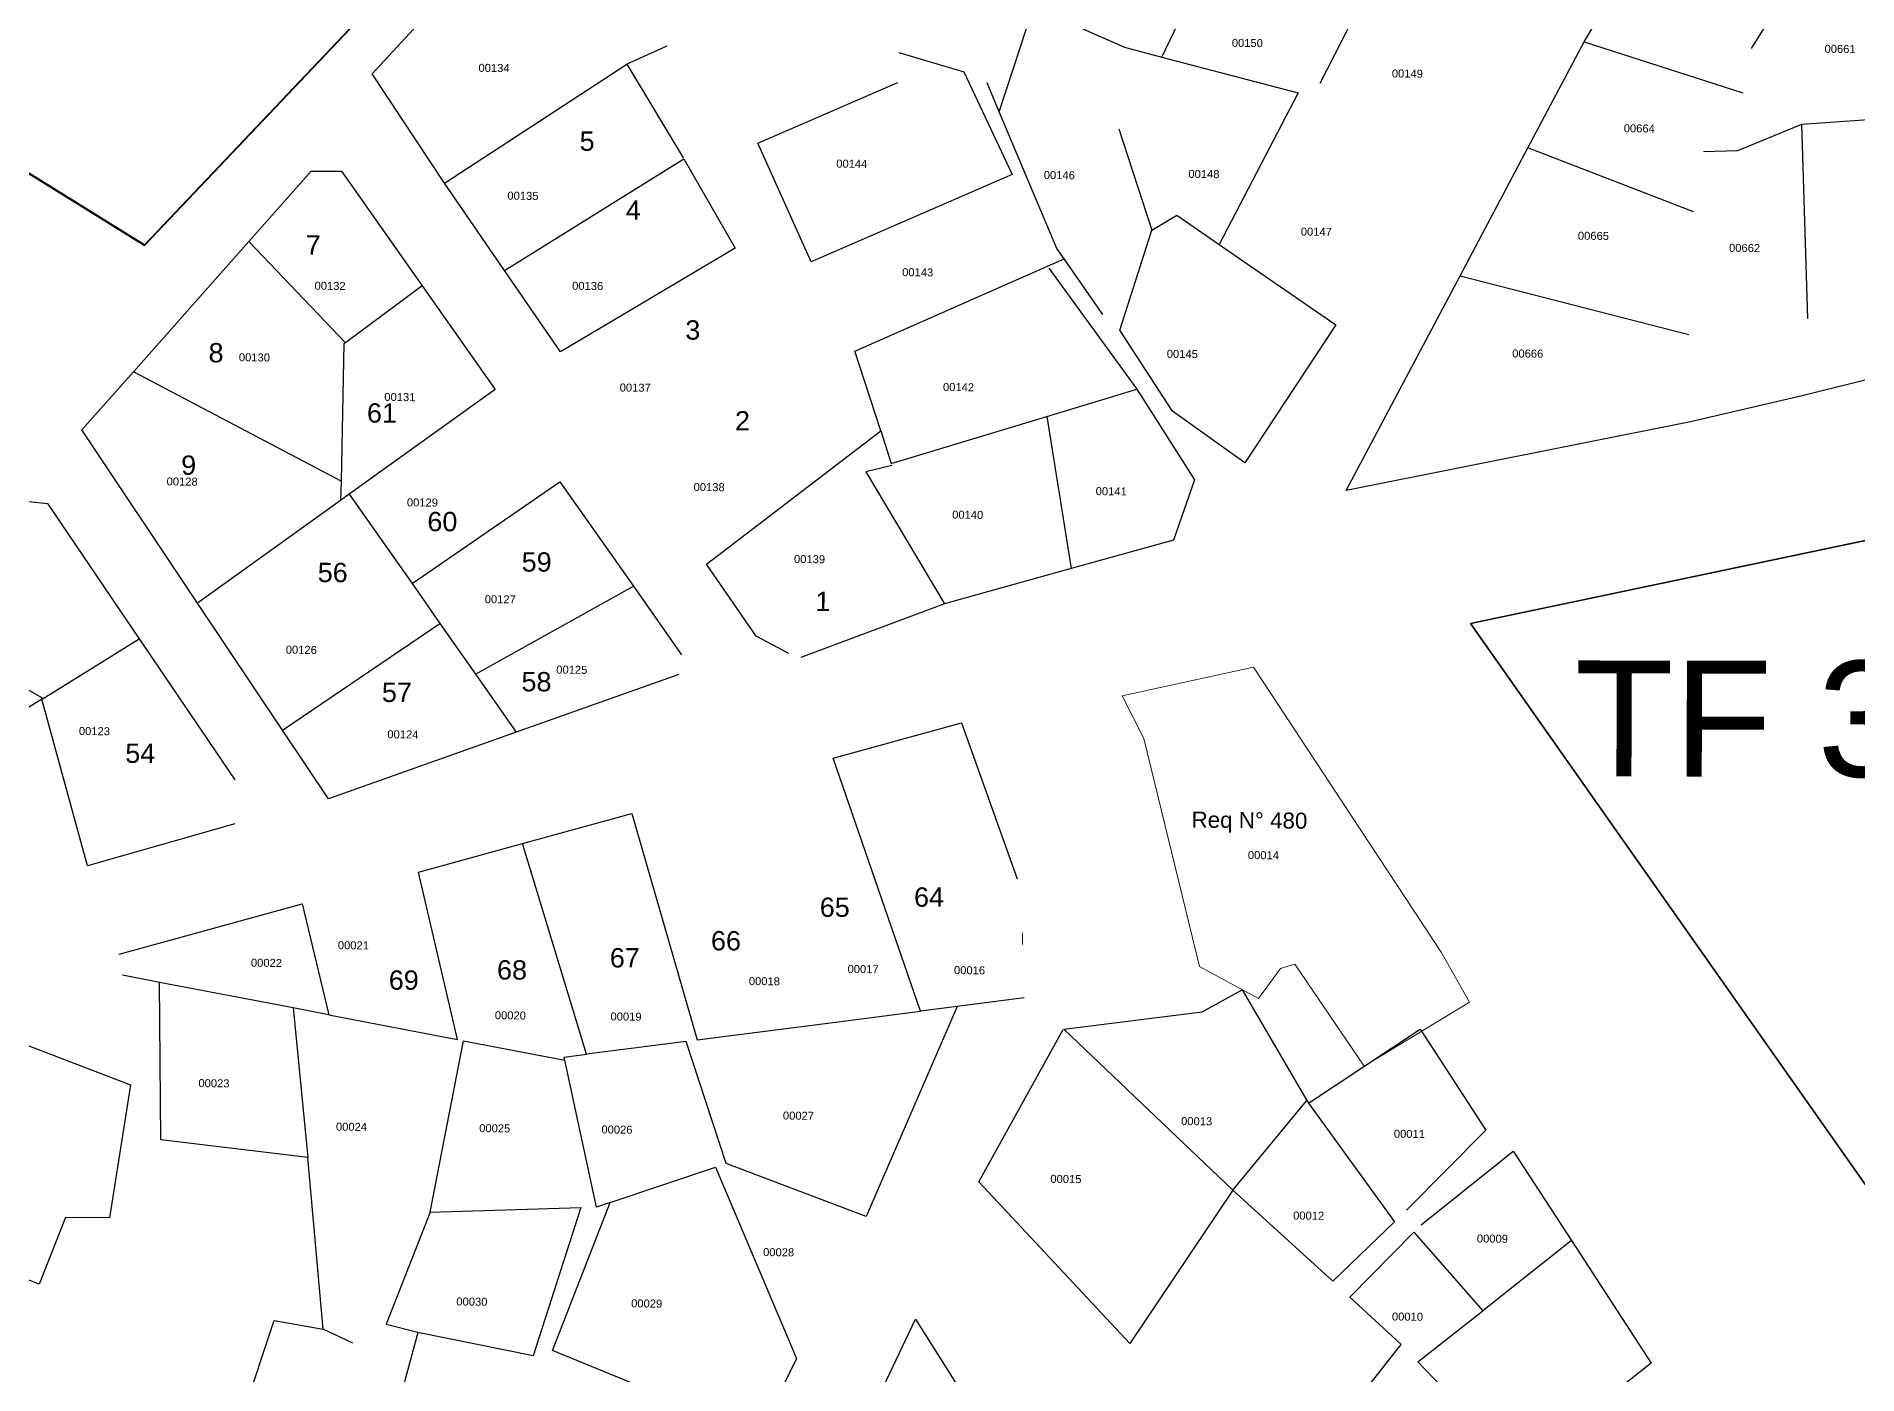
# Model space of a CAD drawing. Header units: metres. Extents: x 0 to 1324930, y 0 to 1631912.
# Drawn here: x 254248.5 to 254476.1, y 1627975 to 1628142.3 of the extents above; entities that cross this region are included whole.
import ezdxf
from ezdxf.enums import TextEntityAlignment as Align

# ---------------------------------------------------------------- set-up
doc = ezdxf.new("R2010")
doc.units = ezdxf.units.M
doc.header["$MEASUREMENT"] = 0
for name, color, linetype, lineweight in [('Limites des CA Rufisque', 5, 'Continuous', 53), ('Numero_TF', 7, 'Continuous', 0), ('Régularisation', 1, 'Continuous', 40), ('Réquisition', 240, 'Continuous', 0)]:
    doc.layers.add(name, color=color, linetype=linetype, lineweight=lineweight)
for name, color, linetype in [('limites_parcelles', 7, 'Continuous'), ('limites_sections', 7, 'Continuous'), ('limites_tf', 7, 'Continuous'), ('numero_lot', 7, 'Continuous'), ('numero_parcelle', 7, 'Continuous')]:
    doc.layers.add(name, color=color, linetype=linetype)
doc.styles.add('Style-Arial', font='arial.ttf')
doc.styles.add('style1', font='')
doc.styles.get('style1').set_extended_font_data('Times New Roman', bold=True)

msp = doc.modelspace()

# ---------------------------------------------------------------- linework, layer by layer
at = {"layer": 'Limites des CA Rufisque', "color": 1, "linetype": 'Continuous', "lineweight": 70, "extrusion": (4.73613e-08, -2.66677e-08, 1), "elevation": -0.03131, "flags": 128}
msp.add_lwpolyline([(254254.3961, 1628625.9535), (254251.15707, 1628819.12302), (254244.95067, 1628605.35724), (254530.9595, 1628477.75489), (254381.88501, 1628242.49828), (254651.87611, 1628047.60303), (254702.8976, 1628149.646), (254714.8038, 1628163.1398), (254729.8851, 1628173.8554), (254741.93776, 1628179.52722), (254745.58243, 1628185.08964), (254773.63346, 1628185.31333), (254773.9383, 1628185.3648), (255059.3394, 1628190.3528), (254884.8597, 1628290.4389), (254820.169, 1628325.7609), (254650.3061, 1628426.1705), (254597.1248, 1628455.9362), (254528.9207, 1628489.0054), (254260.5899, 1628602.7607), (254249.1013, 1628608.8357), (254254.3961, 1628625.9535)], close=True, dxfattribs=at)
at = {"layer": 'limites_parcelles'}
for p, q in [((254290.50422, 1628137.58147), (254310.79336, 1628159.6292)), ((254441.94181, 1628141.58798), (254451.48722, 1628157.62231)), ((254389.16121, 1628139.68388), (254394.21825, 1628150.19559)), ((254415.5478, 1628149.4048), (254408.93232, 1628136.38634)), ((254467.55108, 1628148.40502), (254462.83695, 1628140.75936)), ((254368.8589, 1628132.85825), (254373.14997, 1628145.92826)), ((254373.14997, 1628145.92826), (254384.49184, 1628140.92765)), ((254327.29902, 1628141.03902), (254322.30979, 1628138.80862)), ((254384.49184, 1628140.92765), (254389.16121, 1628139.68388)), ((254434.93024, 1628128.36754), (254441.94181, 1628141.58798)), ((254441.94181, 1628141.58798), (254461.78468, 1628135.22097)), ((254299.54267, 1628123.94722), (254322.30979, 1628138.80862)), ((254322.30979, 1628138.80862), (254329.36393, 1628127.11714)), ((254356.3261, 1628140.27314), (254364.41979, 1628137.82644)), ((254389.16121, 1628139.68388), (254406.1987, 1628135.204)), ((254299.54267, 1628123.94722), (254290.50422, 1628137.58147)), ((254338.70067, 1628128.94407), (254356.18431, 1628136.52841)), ((254364.41979, 1628137.82644), (254370.46597, 1628125.01306)), ((254368.8589, 1628132.85825), (254367.34192, 1628136.46031)), ((254406.1987, 1628135.204), (254396.33928, 1628116.27463)), ((254376.05948, 1628115.76054), (254368.8589, 1628132.85825)), ((254469.16148, 1628131.28913), (254495.20602, 1628133.20217)), ((254383.81735, 1628130.71702), (254387.90657, 1628118.0463)), ((254461.15415, 1628128.02169), (254469.16148, 1628131.28913)), ((254469.8808, 1628107.00338), (254469.16148, 1628131.28913)), ((254307.04271, 1628113.02629), (254329.44089, 1628126.97222)), ((254329.44089, 1628126.97222), (254335.87048, 1628115.8198)), ((254345.34381, 1628114.09711), (254338.70067, 1628128.94407)), ((254426.43694, 1628112.35065), (254434.93024, 1628128.36754)), ((254455.62924, 1628120.36781), (254434.93024, 1628128.36754)), ((254456.86839, 1628127.87488), (254461.15415, 1628128.02169)), ((254275.09134, 1628116.65436), (254282.8865, 1628125.44313)), ((254282.8865, 1628125.44313), (254286.67007, 1628125.4364)), ((254286.67007, 1628125.4364), (254296.75986, 1628111.08521)), ((254370.46597, 1628125.01306), (254345.34381, 1628114.09711)), ((254299.54321, 1628123.9464), (254299.54267, 1628123.94722)), ((254307.04271, 1628113.02629), (254299.54321, 1628123.9464)), ((254383.93668, 1628105.554), (254387.90657, 1628118.0463)), ((254387.90657, 1628118.0463), (254391.03718, 1628119.93253)), ((254391.03718, 1628119.93253), (254396.33928, 1628116.27463)), ((254260.65192, 1628100.36813), (254275.09134, 1628116.65436)), ((254275.09134, 1628116.65436), (254287.17231, 1628103.99888)), ((254335.87048, 1628115.8198), (254314.03201, 1628102.86959)), ((254376.95026, 1628114.48231), (254376.05948, 1628115.76054)), ((254396.33928, 1628116.27463), (254410.91528, 1628106.23957)), ((254350.79512, 1628102.93617), (254376.95026, 1628114.48231)), ((254375.06577, 1628113.29621), (254386.0663, 1628098.17607)), ((254381.79744, 1628107.52681), (254376.95026, 1628114.48231)), ((254296.75986, 1628111.08521), (254287.17231, 1628103.99888)), ((254296.75986, 1628111.08521), (254305.858, 1628098.14499)), ((254314.03201, 1628102.86959), (254307.04271, 1628113.02629)), ((254412.2104, 1628085.51439), (254426.43694, 1628112.35065)), ((254426.43694, 1628112.35065), (254455.02279, 1628105.00289)), ((254390.50134, 1628095.42701), (254383.93668, 1628105.554)), ((254410.91528, 1628106.23957), (254399.54349, 1628088.99234)), ((254286.95017, 1628103.83469), (254286.60382, 1628086.69271)), ((254287.17231, 1628103.99888), (254286.95017, 1628103.83469)), ((254354.04639, 1628092.96411), (254350.79512, 1628102.93617)), ((254254.20108, 1628093.09233), (254260.65192, 1628100.36813)), ((254286.60382, 1628086.69271), (254260.65192, 1628100.36813)), ((254479.05673, 1628099.81562), (254469.20733, 1628097.37187)), ((254305.858, 1628098.14499), (254287.64068, 1628085.0603)), ((254374.78671, 1628094.77932), (254386.0663, 1628098.17607)), ((254386.0663, 1628098.17607), (254393.27554, 1628086.86074)), ((254469.20733, 1628097.37187), (254455.23506, 1628094.10538)), ((254399.54349, 1628088.99234), (254390.50134, 1628095.42701)), ((254268.68885, 1628071.4364), (254254.20108, 1628093.09233)), ((254332.26573, 1628076.33273), (254354.04639, 1628092.96411)), ((254354.04639, 1628092.96411), (254355.36608, 1628088.91648)), ((254355.36608, 1628088.91648), (254374.78671, 1628094.77932)), ((254374.78671, 1628094.77932), (254377.86085, 1628075.76903)), ((254455.23506, 1628094.10538), (254412.2104, 1628085.51439)), ((254355.45248, 1628088.65572), (254352.19834, 1628087.86039)), ((254286.60382, 1628086.69271), (254286.55507, 1628084.27989)), ((254295.47755, 1628073.88863), (254313.96448, 1628086.60606)), ((254313.96448, 1628086.60606), (254323.13964, 1628073.55952)), ((254352.19834, 1628087.86039), (254361.99478, 1628071.37663)), ((254393.27554, 1628086.86074), (254390.63676, 1628079.30791)), ((254242.97039, 1628084.62819), (254249.92816, 1628083.88226)), ((254249.92816, 1628083.88226), (254261.37439, 1628066.99983)), ((254286.55507, 1628084.27989), (254268.68885, 1628071.4364)), ((254287.64068, 1628085.0603), (254286.55507, 1628084.27989)), ((254287.64068, 1628085.0603), (254295.47755, 1628073.88863)), ((254390.63676, 1628079.30791), (254377.86085, 1628075.76903)), ((254338.46558, 1628067.30672), (254332.26573, 1628076.33273)), ((254377.86085, 1628075.76903), (254361.99478, 1628071.37663)), ((254295.47755, 1628073.88863), (254298.96273, 1628068.91164)), ((254303.40105, 1628062.58168), (254323.13964, 1628073.55952)), ((254323.13964, 1628073.55952), (254329.15693, 1628064.99714)), ((254249.38214, 1628059.53668), (254229.83793, 1628070.5596)), ((254279.29717, 1628055.57858), (254268.68885, 1628071.4364)), ((254361.99478, 1628071.37663), (254344.05904, 1628064.66177)), ((254279.29717, 1628055.57858), (254298.96273, 1628068.91164)), ((254298.96273, 1628068.91164), (254303.40105, 1628062.58168)), ((254249.38214, 1628059.53668), (254261.37439, 1628066.99983)), ((254261.37439, 1628066.99983), (254273.35011, 1628049.35395)), ((254342.56386, 1628065.15668), (254338.46558, 1628067.30672)), ((254303.40105, 1628062.58168), (254308.49403, 1628055.30465)), ((254328.82436, 1628062.52681), (254308.49403, 1628055.30465)), ((254249.21869, 1628059.43497), (254222.87927, 1628043.03552)), ((254249.21869, 1628059.43497), (254249.38214, 1628059.53668)), ((254254.92465, 1628038.63438), (254249.21869, 1628059.43497)), ((254348.09051, 1628052.07802), (254364.13998, 1628056.47975)), ((254364.13998, 1628056.47975), (254371.10305, 1628036.99925)), ((254285.04413, 1628046.97806), (254279.29717, 1628055.57858)), ((254308.49403, 1628055.30465), (254285.04413, 1628046.97806)), ((254359.00861, 1628020.45791), (254348.09051, 1628052.07802)), ((254309.29941, 1628041.42362), (254322.95403, 1628045.17328)), ((254322.95403, 1628045.17328), (254331.11756, 1628016.8687)), ((254273.34032, 1628043.85232), (254254.92465, 1628038.63438)), ((254296.27248, 1628037.84659), (254309.29941, 1628041.42362)), ((254317.28304, 1628015.07873), (254309.29941, 1628041.42362)), ((254301.17707, 1628016.90265), (254296.27248, 1628037.84659)), ((254258.86231, 1628027.57582), (254281.74876, 1628033.85718)), ((254281.74876, 1628033.85718), (254285.07336, 1628020.00063)), ((254263.90405, 1628024.05352), (254259.29198, 1628024.9497)), ((254264.07174, 1628004.37276), (254263.90405, 1628024.05352)), ((254280.606, 1628020.85795), (254263.90405, 1628024.05352)), ((254371.95493, 1628022.12398), (254363.61367, 1628021.04814)), ((254394.23246, 1628020.36689), (254399.22892, 1628023.14221)), ((254399.22892, 1628023.14221), (254407.29508, 1628009.28735)), ((254280.606, 1628020.85795), (254282.43908, 1628002.16061)), ((254285.07336, 1628020.00063), (254280.606, 1628020.85795)), ((254285.07336, 1628020.00063), (254301.17707, 1628016.90265)), ((254347.44284, 1628018.96311), (254359.00861, 1628020.45791)), ((254363.61367, 1628021.04814), (254352.21623, 1627994.80528)), ((254363.61367, 1628021.04814), (254359.00861, 1628020.45791)), ((254376.93803, 1628018.1964), (254394.23246, 1628020.36689)), ((254239.54337, 1628019.19362), (254260.31007, 1628011.27099)), ((254331.11756, 1628016.8687), (254347.44284, 1628018.96311)), ((254366.3062, 1627999.12363), (254376.8608, 1628018.18689)), ((254398.04983, 1627998.08267), (254376.93803, 1628018.1964)), ((254407.48953, 1628008.95335), (254421.46279, 1628018.20409)), ((254421.46279, 1628018.20409), (254429.64458, 1628005.59365)), ((254297.74122, 1627995.34615), (254301.90072, 1628016.76623)), ((254301.90072, 1628016.76623), (254314.58785, 1628014.32982)), ((254329.72734, 1628016.68779), (254317.28304, 1628015.07873)), ((254334.73853, 1628001.40939), (254329.72734, 1628016.68779)), ((254314.50263, 1628014.72655), (254317.28304, 1628015.07873)), ((254314.58785, 1628014.32982), (254314.50263, 1628014.72655)), ((254318.53276, 1627995.96551), (254314.58785, 1628014.32982)), ((254260.31007, 1628011.27099), (254257.65515, 1627994.64529)), ((254398.04983, 1627998.08267), (254407.29508, 1628009.28735)), ((254407.29508, 1628009.28735), (254407.48953, 1628008.95335)), ((254407.48953, 1628008.95335), (254418.25411, 1627994.12801)), ((254248.88602, 1627986.3505), (254194.67883, 1628007.22769)), ((254282.43908, 1628002.16061), (254264.07174, 1628004.37276)), ((254429.64458, 1628005.59365), (254419.75277, 1627995.5828)), ((254282.45489, 1628002.15871), (254282.43908, 1628002.16061)), ((254284.38577, 1627980.71815), (254282.45489, 1628002.15871)), ((254421.56411, 1627993.765), (254433.0953, 1628002.95252)), ((254433.0953, 1628002.95252), (254440.36273, 1627991.79151)), ((254320.25517, 1627996.54481), (254333.40576, 1628000.96776)), ((254333.40576, 1628000.96776), (254343.50748, 1627977.04175)), ((254352.21623, 1627994.80528), (254334.73853, 1628001.40939)), ((254385.17861, 1627978.94631), (254366.3062, 1627999.12363)), ((254398.04983, 1627998.08267), (254385.17861, 1627978.94631)), ((254410.52896, 1627986.7097), (254398.04983, 1627998.08267)), ((254297.74122, 1627995.34615), (254292.24365, 1627981.36051)), ((254297.74122, 1627995.34615), (254316.56365, 1627995.9111)), ((254316.56365, 1627995.9111), (254310.62368, 1627977.3898)), ((254313.02819, 1627978.04186), (254320.25517, 1627996.54481)), ((254320.25517, 1627996.54481), (254318.53276, 1627995.96551)), ((254252.18248, 1627994.65502), (254248.88602, 1627986.3505)), ((254257.65515, 1627994.64529), (254252.18248, 1627994.65502)), ((254418.25411, 1627994.12801), (254410.52896, 1627986.7097)), ((254412.65855, 1627984.7369), (254420.65518, 1627992.84003)), ((254420.65518, 1627992.84003), (254429.26663, 1627983.02791)), ((254440.36273, 1627991.79151), (254429.26663, 1627983.02791)), ((254440.36273, 1627991.79151), (254450.33498, 1627976.47534)), ((254419.06658, 1627978.79917), (254412.65855, 1627984.7369)), ((254270.77694, 1627959.29557), (254278.24905, 1627981.81974)), ((254278.24905, 1627981.81974), (254284.38577, 1627980.71815)), ((254292.24365, 1627981.36051), (254296.20885, 1627980.3593)), ((254348.13984, 1627960.4224), (254358.38032, 1627981.95714)), ((254358.38032, 1627981.95714), (254371.02757, 1627961.99358)), ((254421.16685, 1627976.62373), (254429.26663, 1627983.02791)), ((254288.08901, 1627978.95489), (254284.38577, 1627980.71815)), ((254296.19361, 1627980.30251), (254290.01949, 1627957.29234)), ((254296.20885, 1627980.3593), (254296.19361, 1627980.30251)), ((254310.62368, 1627977.3898), (254296.19361, 1627980.30251)), ((254338.81892, 1627967.4946), (254313.02819, 1627978.04186)), ((254343.50748, 1627977.04175), (254338.81892, 1627967.4946)), ((254407.52574, 1627964.18724), (254419.06658, 1627978.79917)), ((254432.2077, 1627965.17611), (254421.16685, 1627976.62373)), ((254450.33498, 1627976.47534), (254433.78769, 1627963.5228))]:
    msp.add_line(p, q, dxfattribs=at)
at = {"layer": 'limites_sections', "color": 112, "linetype": 'Continuous', "lineweight": 40, "extrusion": (8.39025e-08, 1.87893e-07, 1), "elevation": 0.32732, "flags": 128}
msp.add_lwpolyline([(254262.03261, 1628116.19268), (254166.41826, 1628175.61859), (254127.46815, 1628196.62724), (254111.3613, 1628174.17081), (254032.48387, 1628219.15291), (253942.25835, 1628268.6873), (253897.9434, 1628292.24873), (253879.12759, 1628301.60979), (253837.10318, 1628319.10065), (253836.32341, 1628343.15576), (253766.75744, 1628373.2026), (253736.00732, 1628381.87538), (253797.54557, 1628539.69914), (253857.92109, 1628652.65223), (253891.31746, 1628762.51784), (253949.11819, 1628726.58373), (253998.55698, 1628699.30707), (254169.03575, 1628626.00115), (254244.31396, 1628604.77554), (254450.41717, 1628512.2488), (254530.32279, 1628477.17319), (254381.88501, 1628242.49828), (254262.03261, 1628116.19268)], close=True, dxfattribs=at)
at = {"layer": 'limites_sections', "color": 112, "lineweight": 40, "extrusion": (3.13226e-08, -1.22909e-08, 1), "elevation": -0.01207, "flags": 128}
msp.add_lwpolyline([(254381.88501, 1628242.49828), (254651.87611, 1628047.60303), (254649.15134, 1628042.15348), (254282.05672, 1627781.84877), (254258.71294, 1627753.64224), (254158.40289, 1627667.71999), (254016.92288, 1627730.1281), (253789.71707, 1627795.71888), (253560.79306, 1627891.44223), (253461.17819, 1627935.95099), (253423.02777, 1627967.74297), (253305.37539, 1628033.50285), (253374.26849, 1628101.94024), (253388.28287, 1628177.21207), (253454.03286, 1628268.7428), (253456.85853, 1628379.83858), (253454.87949, 1628458.45481), (253488.58964, 1628500.41443), (253582.98829, 1628458.10249), (253644.43714, 1628425.9811), (253736.00732, 1628381.87538), (253766.75744, 1628373.2026), (253836.32341, 1628343.15576), (253837.10318, 1628319.10065), (253879.12759, 1628301.60979), (253897.9434, 1628292.24873), (253942.25835, 1628268.6873), (254032.48387, 1628219.15291), (254111.3613, 1628174.17081), (254127.46815, 1628196.62724), (254166.41826, 1628175.61859), (254262.03261, 1628116.19268), (254381.88501, 1628242.49828)], close=True, dxfattribs=at)
at = {"layer": 'limites_sections', "color": 112, "linetype": 'Continuous', "lineweight": 40, "extrusion": (3.06795e-07, 1.19366e-07, 1), "elevation": 0.27263, "flags": 128}
msp.add_lwpolyline([(254530.32279, 1628477.17319), (254534.96035, 1628486.07704), (254597.1248, 1628455.9362), (254650.3061, 1628426.1705), (254820.169, 1628325.7609), (254884.8597, 1628290.4389), (255059.3394, 1628190.3528), (254773.9383, 1628185.3648), (254773.32025, 1628185.26045), (254745.58243, 1628185.08964), (254741.93776, 1628179.52722), (254729.8851, 1628173.8554), (254714.8038, 1628163.1398), (254702.8976, 1628149.646), (254651.87611, 1628047.60303), (254381.88501, 1628242.49828), (254530.32279, 1628477.17319)], close=True, dxfattribs=at)
at = {"layer": 'limites_tf', "color": 5, "linetype": 'Continuous', "lineweight": 30, "flags": 128}
for points in [[(254586.98634, 1628092.65902), (254648.28905, 1628049.75841), (254641.39154, 1628036.58057), (254513.41081, 1627947.13131), (254427.76307, 1628068.90868), (254548.49699, 1628094.28144), (254574.46861, 1628076.90023), (254586.98634, 1628092.65902)], [(254427.76307, 1628068.90868), (254493.32755, 1627975.71769), (254507.82478, 1628040.78509), (254525.06278, 1628089.35233), (254523.44766, 1628089.01042), (254523.44715, 1628089.01287), (254427.76307, 1628068.90868)]]:
    msp.add_lwpolyline(points, close=True, dxfattribs=at)
at = {"layer": 'limites_tf', "color": 7, "linetype": 'Continuous', "lineweight": 30, "flags": 128}
msp.add_lwpolyline([(254427.76307, 1628068.90868), (254493.32718, 1627975.72478), (254507.82148, 1628040.78923), (254525.05697, 1628089.35448), (254523.44194, 1628089.01253), (254523.44143, 1628089.01498), (254427.76307, 1628068.90868)], close=True, dxfattribs=at)
at = {"layer": 'Régularisation', "color": 10, "linetype": 'Continuous', "lineweight": 13}
msp.add_line((254371.76526, 1628028.78265), (254371.78215, 1628030.25201), dxfattribs=at)
at = {"layer": 'Réquisition', "color": 3, "linetype": 'Continuous', "lineweight": 13, "flags": 128}
msp.add_lwpolyline([(254384.22395, 1628059.87481), (254400.63234, 1628063.45225), (254424.08094, 1628027.84213), (254427.60093, 1628021.60231), (254414.47616, 1628013.57872), (254405.77461, 1628026.32783), (254403.9838, 1628025.78461), (254401.27115, 1628022.03491), (254393.89757, 1628026.03286), (254386.94142, 1628054.54614), (254384.22395, 1628059.87481)], dxfattribs=at)

# ---------------------------------------------------------------- texts
at = {"layer": 'numero_lot', "color": 7, "lineweight": 13, "char_height": 2.413, "attachment_point": 1, "rotation": 359.898128, "line_spacing_factor": 0.72, "style": 'style1'}
for s, insert in [('\\fArial|b0|i0|c00|p39;5', (254316.42123, 1628130.39377)), ('\\fArial|b0|i0|c00|p39;4', (254322.18166, 1628121.76884)), ('\\fArial|b0|i0|c00|p39;7', (254282.19655, 1628117.41926)), ('\\fArial|b0|i0|c00|p39;3', (254329.62955, 1628106.79324)), ('\\fArial|b0|i0|c00|p39;8', (254270.0548, 1628103.95206)), ('\\fArial|b0|i0|c00|p39;61', (254289.84785, 1628096.427)), ('\\fArial|b0|i0|c00|p39;2', (254335.83814, 1628095.44708)), ('\\fArial|b0|i0|c00|p39;9', (254266.63231, 1628089.90261)), ('\\fArial|b0|i0|c00|p39;60', (254297.39802, 1628082.85075)), ('\\fArial|b0|i0|c00|p39;59', (254309.18054, 1628077.80302)), ('\\fArial|b0|i0|c00|p39;56', (254283.69687, 1628076.48813)), ('\\fArial|b0|i0|c00|p39;1', (254345.87728, 1628072.87235)), ('\\fArial|b0|i0|c00|p39;57', (254291.71101, 1628061.51152)), ('\\fArial|b0|i0|c00|p39;58', (254309.15393, 1628062.84072)), ('\\fArial|b0|i0|c00|p39;54', (254259.64761, 1628053.89684)), ('\\fArial|b0|i0|c00|p39;64', (254358.21123, 1628035.93074)), ('\\fArial|b0|i0|c00|p39;65', (254346.43092, 1628034.65625)), ('\\fArial|b0|i0|c00|p39;66', (254332.83344, 1628030.47025)), ('\\fArial|b0|i0|c00|p39;68', (254306.09987, 1628026.82578)), ('\\fArial|b0|i0|c00|p39;67', (254320.19322, 1628028.34132)), ('\\fArial|b0|i0|c00|p39;69', (254292.57227, 1628025.5544))]:
    msp.add_mtext(s, dxfattribs=dict(at, insert=insert))
at = {"layer": 'numero_parcelle', "color": 5, "lineweight": 0, "style": 'Style-Arial'}
for s, p in [('00150', (254397.92475, 1628141.97205)), ('00661', (254471.9918, 1628141.2296)), ('00134', (254303.78767, 1628138.8525)), ('00149', (254417.92074, 1628138.14649)), ('00664', (254446.9016, 1628131.29705)), ('00144', (254348.49692, 1628126.87897)), ('00146', (254374.43046, 1628125.45614)), ('00148', (254392.49732, 1628125.59502)), ('00135', (254307.39711, 1628122.87355)), ('00147', (254406.54539, 1628118.38079)), ('00665', (254441.17163, 1628117.87203)), ('00662', (254460.05949, 1628116.35797)), ('00143', (254356.73021, 1628113.31655)), ('00132', (254283.3012, 1628111.62285)), ('00136', (254315.49036, 1628111.61337)), ('00130', (254273.84613, 1628102.68345)), ('00145', (254389.79762, 1628103.10873)), ('00666', (254432.96239, 1628103.15743)), ('00131', (254292.02368, 1628097.72661)), ('00137', (254321.43331, 1628098.89672)), ('00142', (254361.83484, 1628098.9653)), ('00128', (254264.81464, 1628087.16599)), ('00138', (254330.66397, 1628086.4742)), ('00141', (254380.91308, 1628085.94631)), ('00129', (254294.84141, 1628084.54977)), ('00140', (254362.98109, 1628083.01223)), ('00139', (254343.21513, 1628077.46796)), ('00127', (254304.56816, 1628072.45073)), ('00126', (254279.70298, 1628066.13833)), ('00125', (254313.50837, 1628063.64676)), ('00123', (254253.853, 1628055.97427)), ('00124', (254292.40195, 1628055.5693)), ('00014', (254399.93481, 1628040.47166)), ('00021', (254286.2152, 1628029.20649)), ('00022', (254275.35299, 1628027.01984)), ('00018', (254337.57237, 1628024.72279)), ('00017', (254349.9056, 1628026.23662)), ('00016', (254363.20683, 1628026.09689)), ('00020', (254305.83097, 1628020.45471)), ('00019', (254320.28169, 1628020.3029)), ('00023', (254268.78987, 1628011.96946)), ('00024', (254285.97697, 1628006.53001)), ('00025', (254303.87617, 1628006.34196)), ('00026', (254319.14796, 1628006.18153)), ('00027', (254341.83004, 1628007.91532)), ('00013', (254391.58479, 1628007.22828)), ('00011', (254418.17357, 1628005.64527)), ('00015', (254375.25004, 1628000.00457)), ('00012', (254405.58464, 1627995.42407)), ('00009', (254428.54681, 1627992.55339)), ('00028', (254339.35152, 1627990.84995)), ('00030', (254301.02089, 1627984.67901)), ('00029', (254322.86119, 1627984.44957)), ('00010', (254417.93361, 1627982.80446))]:
    msp.add_text(s, height=1, rotation=359.3981, dxfattribs=at).set_placement(p, align=Align.TOP_LEFT)
at = {"layer": 'numero_tf', "color": 7, "linetype": 'Continuous', "lineweight": 0, "style": 'Style-Arial'}
msp.add_text('TF 376', height=14.477235, rotation=359.9, dxfattribs=at).set_placement((254440.75045, 1628049.80873))
at = {"layer": 'Réquisition', "color": 3, "linetype": 'Continuous', "lineweight": 13, "style": 'Style-Arial'}
msp.add_text('Req N° 480', height=2, rotation=359.3981, dxfattribs=at).set_placement((254392.89977, 1628045.40497), align=Align.TOP_LEFT)

doc.saveas('drawing.dxf')
